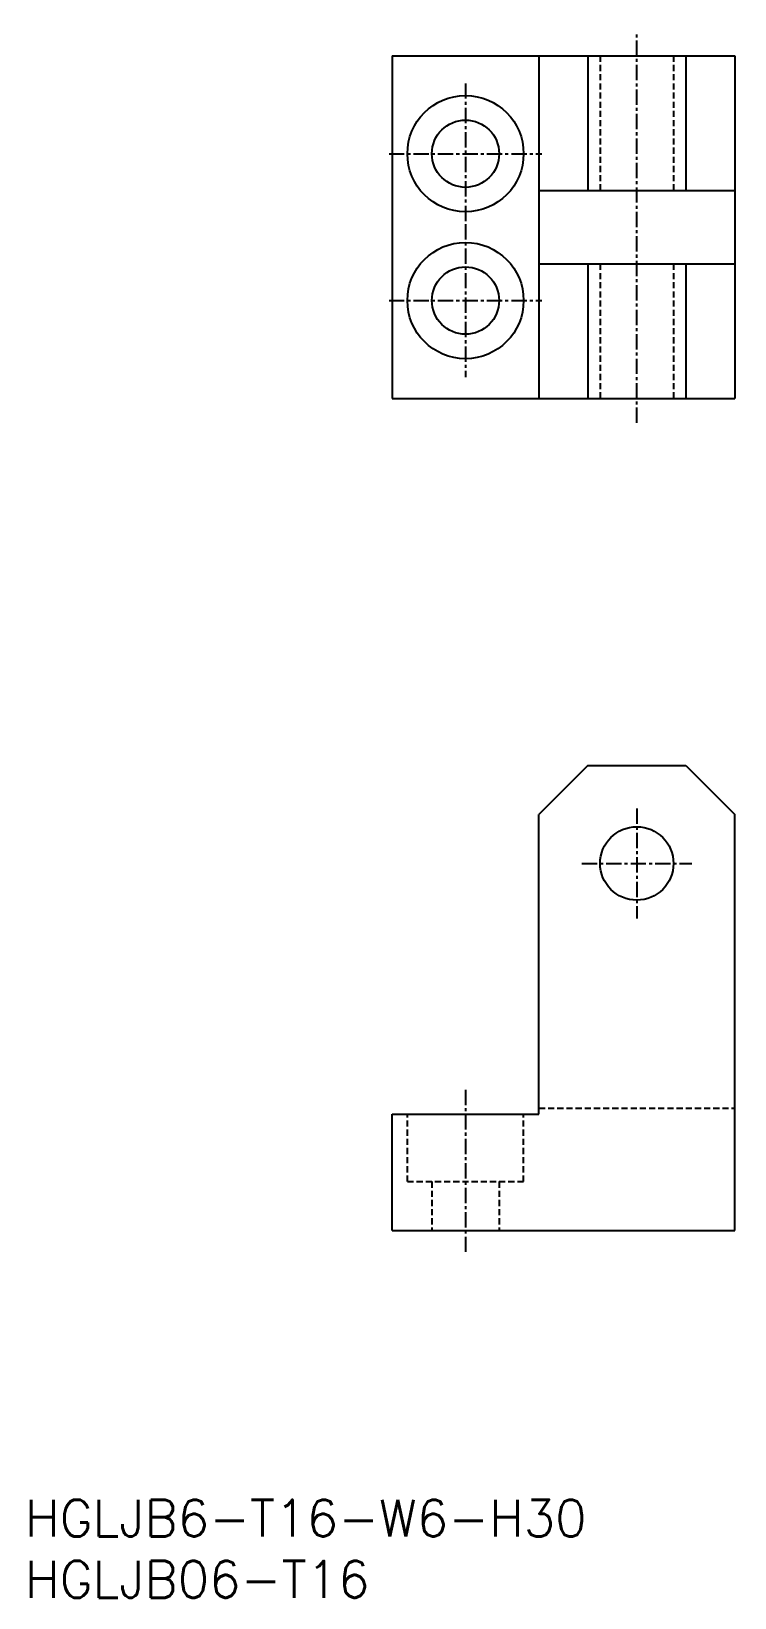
# Model space of a CAD drawing. Extents: x 1 to 58, y 0 to 128.
import ezdxf

# ---------------------------------------------------------------- set-up
doc = ezdxf.new("R2010")
doc.units = 0
doc.linetypes.add('CENTER', pattern=[2, 1.25, -0.25, 0.25, -0.25])
doc.linetypes.add('DASHED', pattern=[0.75, 0.5, -0.25])
doc.layers.get('0').update_dxf_attribs({"linetype": 'CONTINUOUS'})
doc.layers.add('CENTER', color=1, linetype='CENTER')
doc.styles.get("Standard").update_dxf_attribs({"font": 'txt.shx'})

# ---------------------------------------------------------------- blocks, each defined once
blk = doc.blocks.new('*U14')
at = {"color": 7, "linetype": 'CONTINUOUS'}
blk.add_text('HGLJB06-T16', height=3, dxfattribs=at).set_placement((0, 0))
blk = doc.blocks.new('*U15')
at = {"color": 7, "linetype": 'CONTINUOUS'}
blk.add_text('HGLJB6-T16-W6-H30', height=3, dxfattribs=at).set_placement((0, 5))

msp = doc.modelspace()

# ---------------------------------------------------------------- linework, layer by layer
at = {"color": 7, "linetype": 'CONTINUOUS'}
for p, q in [((30, 126), (30, 98)), ((30, 126), (58, 126)), ((42, 126), (42, 98)), ((46, 126), (46, 115)), ((54, 126), (54, 115)), ((58, 126), (58, 98)), ((42, 115), (58, 115)), ((42, 109), (58, 109)), ((46, 109), (46, 98)), ((54, 109), (54, 98)), ((30, 98), (58, 98)), ((46, 68), (42, 64)), ((46, 68), (54, 68)), ((54, 68), (58, 64)), ((42, 39.5), (42, 64)), ((58, 30), (58, 64)), ((30, 30), (30, 39.5)), ((30, 39.5), (42, 39.5)), ((30, 30), (58, 30))]:
    msp.add_line(p, q, dxfattribs=at)
at = {"color": 3, "linetype": 'DASHED'}
for p, q in [((47, 126), (47, 115)), ((53, 126), (53, 115)), ((47, 109), (47, 98)), ((53, 109), (53, 98)), ((42, 40), (58, 40)), ((31.25, 34), (31.25, 39.5)), ((40.75, 34), (40.75, 39.5)), ((31.25, 34), (40.75, 34)), ((33.25, 34), (33.25, 30)), ((38.75, 34), (38.75, 30))]:
    msp.add_line(p, q, dxfattribs=at)
at = {"color": 7, "linetype": 'CONTINUOUS'}
for centre, radius in [((36, 118), 4.75), ((36, 118), 2.75), ((36, 106), 4.75), ((36, 106), 2.75), ((50, 60), 3)]:
    msp.add_circle(centre, radius, dxfattribs=at)
at = {"layer": 'CENTER', "color": 1, "linetype": 'CENTER'}
for p, q in [((50, 96), (50, 128)), ((36, 123.75), (36, 111.75)), ((29.75, 118), (42.25, 118)), ((36, 112.25), (36, 99.75)), ((29.75, 106), (42.25, 106)), ((50, 64.5), (50, 55.5)), ((45.5, 60), (54.5, 60)), ((36, 41.5), (36, 28))]:
    msp.add_line(p, q, dxfattribs=at)

# ---------------------------------------------------------------- block references
at = {"color": 7, "linetype": 'CONTINUOUS'}
for name in ['*U15', '*U14']:
    msp.add_blockref(name, (0, 0), dxfattribs=at)

doc.saveas('drawing.dxf')
